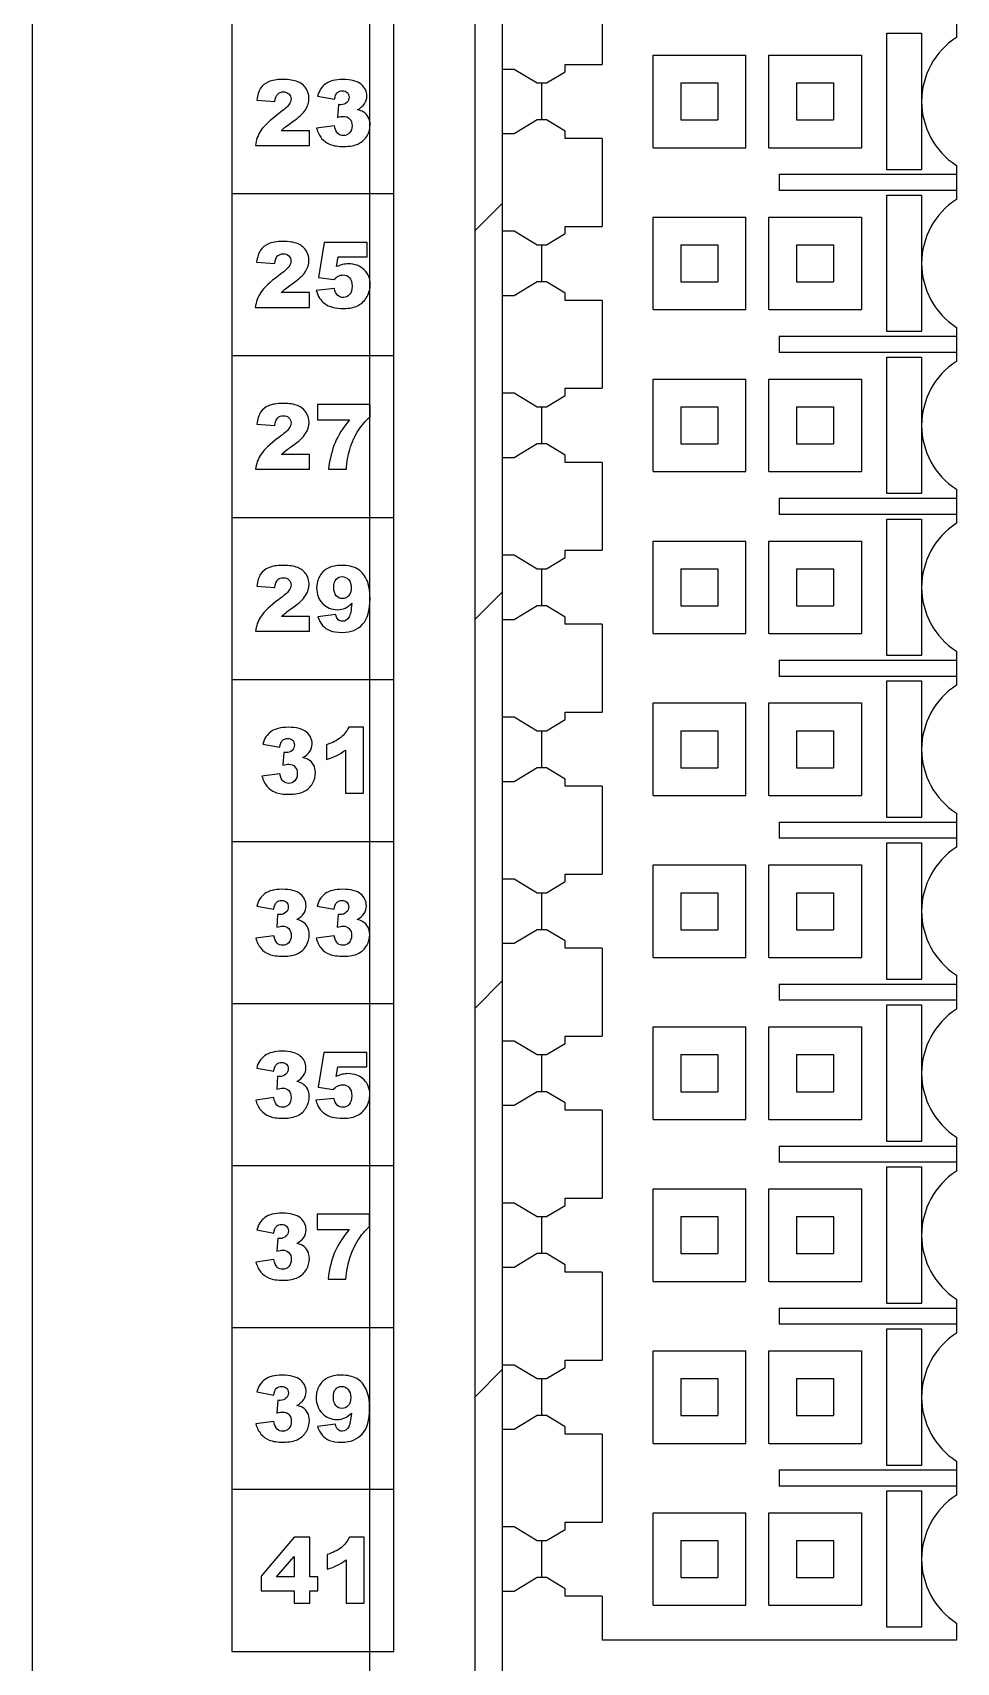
# Model space of a CAD drawing. Header units: millimetres. Extents: x 40 to 416, y -270 to 20.
# Drawn here: x 314.47 to 334.42, y -218.62 to -183.4 of the extents above; entities that cross this region are included whole.
import ezdxf

# ---------------------------------------------------------------- set-up
doc = ezdxf.new("R2010")
doc.units = ezdxf.units.MM

# ---------------------------------------------------------------- blocks, each defined once
blk = doc.blocks.new('MOD_DIM780')
at = {"linetype": 'Continuous'}
for p, q in [((115.619, 48.361), (115.619, 128.861)), ((115.019, 128.161), (115.019, 48.561)), ((109.769, 125.111), (109.769, 51.611)), ((113.269, 51.611), (113.269, 125.111)), ((105.469, 38.611), (105.469, 124.511)), ((117.769, 87.811), (117.769, 85.911)), ((125.419, 87.228), (125.419, 86.494)), ((123.918, 83.636), (123.918, 86.586)), ((123.918, 86.586), (124.669, 86.586)), ((124.669, 86.586), (124.669, 85.115)), ((118.869, 84.111), (118.869, 86.111)), ((118.869, 86.111), (120.869, 86.111)), ((120.869, 84.111), (120.869, 86.111)), ((121.369, 84.111), (121.369, 86.111)), ((121.369, 86.111), (123.369, 86.111)), ((123.369, 86.111), (123.369, 84.111)), ((115.619, 85.811), (115.869, 85.811)), ((115.869, 85.811), (116.369, 85.511)), ((116.566, 85.511), (116.97, 85.753)), ((116.97, 85.753), (116.969, 85.911)), ((116.969, 85.911), (117.769, 85.911)), ((116.369, 85.511), (116.566, 85.511)), ((116.469, 84.711), (116.469, 85.511)), ((119.469, 85.511), (119.469, 84.711)), ((119.469, 85.511), (120.269, 85.511)), ((120.269, 85.511), (120.269, 84.711)), ((121.969, 85.511), (121.969, 84.711)), ((121.969, 85.511), (122.769, 85.511)), ((122.769, 85.511), (122.769, 84.711)), ((110.309, 85.138), (110.698, 85.106)), ((111.623, 85.222), (111.991, 85.156)), ((112.075, 85.043), (112.054, 84.765)), ((124.669, 85.107), (124.669, 83.636)), ((111.991, 84.582), (111.602, 84.53)), ((116.369, 84.711), (115.869, 84.41)), ((116.566, 84.711), (116.369, 84.711)), ((116.97, 84.468), (116.566, 84.711)), ((119.469, 84.711), (120.269, 84.711)), ((121.969, 84.711), (122.769, 84.711)), ((111.447, 84.478), (110.84, 84.478)), ((111.447, 84.161), (111.447, 84.478)), ((115.869, 84.41), (115.619, 84.41)), ((116.969, 84.311), (116.97, 84.468)), ((117.769, 84.311), (116.969, 84.311)), ((117.769, 84.311), (117.769, 82.411)), ((110.28, 84.161), (111.447, 84.161)), ((118.869, 84.111), (120.869, 84.111)), ((121.369, 84.111), (123.369, 84.111)), ((121.594, 83.536), (121.594, 83.186)), ((121.594, 83.536), (125.419, 83.536)), ((124.669, 83.636), (123.918, 83.636)), ((125.419, 83.728), (125.419, 82.994)), ((125.419, 83.186), (121.594, 83.186)), ((113.269, 83.111), (109.769, 83.111)), ((115.019, 82.312), (115.619, 82.912)), ((123.918, 80.136), (123.918, 83.086)), ((123.918, 83.086), (124.669, 83.086)), ((124.669, 83.086), (124.669, 81.615)), ((118.869, 80.611), (118.869, 82.611)), ((118.869, 82.611), (120.869, 82.611)), ((120.869, 80.611), (120.869, 82.611)), ((121.369, 80.611), (121.369, 82.611)), ((121.369, 82.611), (123.369, 82.611)), ((123.369, 82.611), (123.369, 80.611)), ((115.619, 82.311), (115.869, 82.311)), ((115.869, 82.311), (116.369, 82.011)), ((116.566, 82.011), (116.97, 82.253)), ((116.97, 82.253), (116.969, 82.411)), ((116.969, 82.411), (117.769, 82.411)), ((111.769, 82.061), (111.646, 81.308)), ((112.693, 82.061), (111.769, 82.061)), ((112.034, 81.54), (112.067, 81.75)), ((112.067, 81.75), (112.693, 81.75)), ((112.693, 81.75), (112.693, 82.061)), ((116.369, 82.011), (116.566, 82.011)), ((116.469, 81.211), (116.469, 82.011)), ((119.469, 82.011), (119.469, 81.211)), ((119.469, 82.011), (120.269, 82.011)), ((120.269, 82.011), (120.269, 81.211)), ((121.969, 82.011), (121.969, 81.211)), ((121.969, 82.011), (122.769, 82.011)), ((122.769, 82.011), (122.769, 81.211)), ((110.307, 81.638), (110.697, 81.606)), ((124.669, 81.607), (124.669, 80.136)), ((111.989, 81.067), (111.596, 81.024)), ((111.646, 81.308), (111.978, 81.26)), ((116.369, 81.211), (115.869, 80.91)), ((116.566, 81.211), (116.369, 81.211)), ((116.97, 80.968), (116.566, 81.211)), ((119.469, 81.211), (120.269, 81.211)), ((121.969, 81.211), (122.769, 81.211)), ((110.279, 80.661), (111.446, 80.661)), ((111.446, 80.978), (110.838, 80.978)), ((111.446, 80.661), (111.446, 80.978)), ((115.869, 80.91), (115.619, 80.91)), ((116.969, 80.811), (116.97, 80.968)), ((117.769, 80.811), (116.969, 80.811)), ((117.769, 80.811), (117.769, 78.911)), ((118.869, 80.611), (120.869, 80.611)), ((121.369, 80.611), (123.369, 80.611)), ((121.594, 80.036), (121.594, 79.686)), ((121.594, 80.036), (125.419, 80.036)), ((124.669, 80.136), (123.918, 80.136)), ((125.419, 80.228), (125.419, 79.494)), ((113.269, 79.611), (109.769, 79.611)), ((125.419, 79.686), (121.594, 79.686)), ((123.918, 76.636), (123.918, 79.586)), ((123.918, 79.586), (124.669, 79.586)), ((124.669, 79.586), (124.669, 78.115)), ((116.97, 78.753), (116.969, 78.911)), ((116.969, 78.911), (117.769, 78.911)), ((118.869, 77.111), (118.869, 79.111)), ((118.869, 79.111), (120.869, 79.111)), ((120.869, 77.111), (120.869, 79.111)), ((121.369, 77.111), (121.369, 79.111)), ((121.369, 79.111), (123.369, 79.111)), ((123.369, 79.111), (123.369, 77.111)), ((111.621, 78.561), (111.621, 78.232)), ((112.757, 78.561), (111.621, 78.561)), ((112.757, 78.298), (112.757, 78.561)), ((115.619, 78.811), (115.869, 78.811)), ((115.869, 78.811), (116.369, 78.511)), ((116.566, 78.511), (116.97, 78.753)), ((111.621, 78.232), (112.313, 78.232)), ((116.369, 78.511), (116.566, 78.511)), ((116.469, 77.711), (116.469, 78.511)), ((119.469, 78.511), (120.269, 78.511)), ((119.469, 78.511), (119.469, 77.711)), ((120.269, 78.511), (120.269, 77.711)), ((121.969, 78.511), (122.769, 78.511)), ((121.969, 78.511), (121.969, 77.711)), ((122.769, 78.511), (122.769, 77.711)), ((110.31, 78.138), (110.7, 78.106)), ((124.669, 78.107), (124.669, 76.636)), ((116.369, 77.711), (115.869, 77.41)), ((116.566, 77.711), (116.369, 77.711)), ((116.97, 77.468), (116.566, 77.711)), ((119.469, 77.711), (120.269, 77.711)), ((121.969, 77.711), (122.769, 77.711)), ((110.282, 77.161), (111.449, 77.161)), ((111.449, 77.478), (110.841, 77.478)), ((111.449, 77.161), (111.449, 77.478)), ((111.857, 77.161), (112.245, 77.161)), ((115.869, 77.41), (115.619, 77.41)), ((116.969, 77.311), (116.97, 77.468)), ((117.769, 77.311), (116.969, 77.311)), ((117.769, 77.311), (117.769, 75.411)), ((118.869, 77.111), (120.869, 77.111)), ((121.369, 77.111), (123.369, 77.111)), ((121.594, 76.536), (125.419, 76.536)), ((121.594, 76.536), (121.594, 76.186)), ((124.669, 76.636), (123.918, 76.636)), ((125.419, 76.728), (125.419, 75.994)), ((113.269, 76.111), (109.769, 76.111)), ((125.419, 76.186), (121.594, 76.186)), ((123.918, 76.086), (124.669, 76.086)), ((123.918, 73.136), (123.918, 76.086)), ((124.669, 76.086), (124.669, 74.615)), ((116.97, 75.253), (116.969, 75.411)), ((116.969, 75.411), (117.769, 75.411)), ((118.869, 73.611), (118.869, 75.611)), ((118.869, 75.611), (120.869, 75.611)), ((120.869, 73.611), (120.869, 75.611)), ((121.369, 75.611), (123.369, 75.611)), ((121.369, 73.611), (121.369, 75.611)), ((123.369, 75.611), (123.369, 73.611)), ((115.619, 75.311), (115.869, 75.311)), ((115.869, 75.311), (116.369, 75.011)), ((116.566, 75.011), (116.97, 75.253)), ((116.369, 75.011), (116.566, 75.011)), ((116.469, 74.211), (116.469, 75.011)), ((119.469, 75.011), (120.269, 75.011)), ((119.469, 75.011), (119.469, 74.211)), ((120.269, 75.011), (120.269, 74.211)), ((121.969, 75.011), (122.769, 75.011)), ((121.969, 75.011), (121.969, 74.211)), ((122.769, 75.011), (122.769, 74.211)), ((110.311, 74.638), (110.7, 74.606)), ((115.019, 73.912), (115.619, 74.512)), ((124.669, 74.607), (124.669, 73.136)), ((111.449, 73.978), (110.842, 73.978)), ((111.449, 73.661), (111.449, 73.978)), ((112.019, 74.024), (111.632, 73.975)), ((116.369, 74.211), (115.869, 73.91)), ((116.566, 74.211), (116.369, 74.211)), ((116.97, 73.968), (116.566, 74.211)), ((116.969, 73.811), (116.97, 73.968)), ((119.469, 74.211), (120.269, 74.211)), ((121.969, 74.211), (122.769, 74.211)), ((110.282, 73.661), (111.449, 73.661)), ((115.869, 73.91), (115.619, 73.91)), ((117.769, 73.811), (116.969, 73.811)), ((117.769, 73.811), (117.769, 71.911)), ((118.869, 73.611), (120.869, 73.611)), ((121.369, 73.611), (123.369, 73.611)), ((121.594, 73.036), (125.419, 73.036)), ((121.594, 73.036), (121.594, 72.686)), ((124.669, 73.136), (123.918, 73.136)), ((125.419, 73.228), (125.419, 72.494)), ((113.269, 72.611), (109.769, 72.611)), ((125.419, 72.686), (121.594, 72.686)), ((123.918, 72.586), (124.669, 72.586)), ((123.918, 69.636), (123.918, 72.586)), ((124.669, 72.586), (124.669, 71.115)), ((116.969, 71.911), (117.769, 71.911)), ((116.97, 71.753), (116.969, 71.911)), ((118.869, 72.111), (120.869, 72.111)), ((118.869, 70.111), (118.869, 72.111)), ((120.869, 70.111), (120.869, 72.111)), ((121.369, 72.111), (123.369, 72.111)), ((121.369, 70.111), (121.369, 72.111)), ((123.369, 72.111), (123.369, 70.111)), ((112.618, 71.585), (112.296, 71.585)), ((112.618, 70.161), (112.618, 71.585)), ((115.619, 71.811), (115.869, 71.811)), ((115.869, 71.811), (116.369, 71.511)), ((116.369, 71.511), (116.566, 71.511)), ((116.469, 70.711), (116.469, 71.511)), ((116.566, 71.511), (116.97, 71.753)), ((119.469, 71.511), (120.269, 71.511)), ((119.469, 71.511), (119.469, 70.711)), ((120.269, 71.511), (120.269, 70.711)), ((121.969, 71.511), (122.769, 71.511)), ((121.969, 71.511), (121.969, 70.711)), ((122.769, 71.511), (122.769, 70.711)), ((110.442, 71.222), (110.809, 71.156)), ((111.816, 71.209), (111.816, 70.89)), ((110.893, 71.043), (110.873, 70.765)), ((112.224, 71.094), (112.224, 70.161)), ((124.669, 71.107), (124.669, 69.636)), ((110.809, 70.582), (110.421, 70.53)), ((116.369, 70.711), (115.869, 70.41)), ((116.566, 70.711), (116.369, 70.711)), ((116.97, 70.468), (116.566, 70.711)), ((116.969, 70.311), (116.97, 70.468)), ((119.469, 70.711), (120.269, 70.711)), ((121.969, 70.711), (122.769, 70.711)), ((112.224, 70.161), (112.618, 70.161)), ((115.869, 70.41), (115.619, 70.41)), ((117.769, 70.311), (116.969, 70.311)), ((117.769, 70.311), (117.769, 68.411)), ((118.869, 70.111), (120.869, 70.111)), ((121.369, 70.111), (123.369, 70.111)), ((121.594, 69.536), (125.419, 69.536)), ((121.594, 69.536), (121.594, 69.186)), ((124.669, 69.636), (123.918, 69.636)), ((125.419, 69.728), (125.419, 68.994)), ((113.269, 69.111), (109.769, 69.111)), ((125.419, 69.186), (121.594, 69.186)), ((123.918, 69.086), (124.669, 69.086)), ((123.918, 66.136), (123.918, 69.086)), ((124.669, 69.086), (124.669, 67.615)), ((116.969, 68.411), (117.769, 68.411)), ((116.97, 68.253), (116.969, 68.411)), ((118.869, 68.611), (120.869, 68.611)), ((118.869, 66.611), (118.869, 68.611)), ((120.869, 66.611), (120.869, 68.611)), ((121.369, 68.611), (123.369, 68.611)), ((121.369, 66.611), (121.369, 68.611)), ((123.369, 68.611), (123.369, 66.611)), ((115.619, 68.311), (115.869, 68.311)), ((115.869, 68.311), (116.369, 68.011)), ((116.369, 68.011), (116.566, 68.011)), ((116.469, 67.211), (116.469, 68.011)), ((116.566, 68.011), (116.97, 68.253)), ((119.469, 68.011), (120.269, 68.011)), ((119.469, 68.011), (119.469, 67.211)), ((120.269, 68.011), (120.269, 67.211)), ((121.969, 68.011), (122.769, 68.011)), ((121.969, 68.011), (121.969, 67.211)), ((122.769, 68.011), (122.769, 67.211)), ((110.31, 67.722), (110.677, 67.656)), ((111.614, 67.722), (111.982, 67.656)), ((110.761, 67.543), (110.741, 67.265)), ((112.066, 67.543), (112.046, 67.265)), ((124.669, 67.607), (124.669, 66.136)), ((110.677, 67.082), (110.289, 67.03)), ((111.982, 67.082), (111.593, 67.03)), ((116.369, 67.211), (115.869, 66.91)), ((116.566, 67.211), (116.369, 67.211)), ((116.97, 66.968), (116.566, 67.211)), ((116.969, 66.811), (116.97, 66.968)), ((119.469, 67.211), (120.269, 67.211)), ((121.969, 67.211), (122.769, 67.211)), ((115.869, 66.91), (115.619, 66.91)), ((117.769, 66.811), (116.969, 66.811)), ((117.769, 66.811), (117.769, 64.911)), ((118.869, 66.611), (120.869, 66.611)), ((121.369, 66.611), (123.369, 66.611)), ((125.419, 66.228), (125.419, 65.494)), ((115.019, 65.512), (115.619, 66.112)), ((121.594, 66.036), (125.419, 66.036)), ((121.594, 66.036), (121.594, 65.686)), ((124.669, 66.136), (123.918, 66.136)), ((113.269, 65.611), (109.769, 65.611)), ((125.419, 65.686), (121.594, 65.686)), ((123.918, 65.586), (124.669, 65.586)), ((123.918, 62.636), (123.918, 65.586)), ((124.669, 65.586), (124.669, 64.115)), ((115.619, 64.811), (115.869, 64.811)), ((115.869, 64.811), (116.369, 64.511)), ((116.969, 64.911), (117.769, 64.911)), ((116.97, 64.753), (116.969, 64.911)), ((118.869, 65.111), (120.869, 65.111)), ((118.869, 63.111), (118.869, 65.111)), ((120.869, 63.111), (120.869, 65.111)), ((121.369, 65.111), (123.369, 65.111)), ((121.369, 63.111), (121.369, 65.111)), ((123.369, 65.111), (123.369, 63.111)), ((111.761, 64.561), (111.638, 63.808)), ((112.684, 64.561), (111.761, 64.561)), ((112.684, 64.25), (112.684, 64.561)), ((116.369, 64.511), (116.566, 64.511)), ((116.469, 63.711), (116.469, 64.511)), ((116.566, 64.511), (116.97, 64.753)), ((119.469, 64.511), (120.269, 64.511)), ((119.469, 64.511), (119.469, 63.711)), ((120.269, 64.511), (120.269, 63.711)), ((121.969, 64.511), (122.769, 64.511)), ((121.969, 64.511), (121.969, 63.711)), ((122.769, 64.511), (122.769, 63.711)), ((110.308, 64.222), (110.676, 64.156)), ((112.025, 64.04), (112.059, 64.25)), ((112.059, 64.25), (112.684, 64.25)), ((124.669, 64.107), (124.669, 62.636)), ((110.76, 64.043), (110.74, 63.765)), ((111.638, 63.808), (111.969, 63.76)), ((110.676, 63.582), (110.287, 63.53)), ((111.98, 63.567), (111.587, 63.524)), ((115.869, 63.41), (115.619, 63.41)), ((116.369, 63.711), (115.869, 63.41)), ((116.566, 63.711), (116.369, 63.711)), ((116.97, 63.468), (116.566, 63.711)), ((116.969, 63.311), (116.97, 63.468)), ((119.469, 63.711), (120.269, 63.711)), ((121.969, 63.711), (122.769, 63.711)), ((117.769, 63.311), (116.969, 63.311)), ((117.769, 63.311), (117.769, 61.411)), ((118.869, 63.111), (120.869, 63.111)), ((121.369, 63.111), (123.369, 63.111)), ((125.419, 62.728), (125.419, 61.994)), ((121.594, 62.536), (125.419, 62.536)), ((121.594, 62.536), (121.594, 62.186)), ((124.669, 62.636), (123.918, 62.636)), ((113.269, 62.111), (109.769, 62.111)), ((125.419, 62.186), (121.594, 62.186)), ((123.918, 62.086), (124.669, 62.086)), ((123.918, 59.136), (123.918, 62.086)), ((124.669, 62.086), (124.669, 60.615)), ((115.619, 61.311), (115.869, 61.311)), ((115.869, 61.311), (116.369, 61.011)), ((116.969, 61.411), (117.769, 61.411)), ((116.97, 61.253), (116.969, 61.411)), ((118.869, 61.611), (120.869, 61.611)), ((118.869, 59.611), (118.869, 61.611)), ((120.869, 59.611), (120.869, 61.611)), ((121.369, 61.611), (123.369, 61.611)), ((121.369, 59.611), (121.369, 61.611)), ((123.369, 61.611), (123.369, 59.611)), ((112.748, 61.061), (111.613, 61.061)), ((111.613, 61.061), (111.613, 60.732)), ((112.748, 60.798), (112.748, 61.061)), ((116.369, 61.011), (116.566, 61.011)), ((116.469, 60.211), (116.469, 61.011)), ((116.566, 61.011), (116.97, 61.253)), ((119.469, 61.011), (120.269, 61.011)), ((119.469, 61.011), (119.469, 60.211)), ((120.269, 61.011), (120.269, 60.211)), ((121.969, 61.011), (122.769, 61.011)), ((121.969, 61.011), (121.969, 60.211)), ((122.769, 61.011), (122.769, 60.211)), ((110.311, 60.722), (110.679, 60.656)), ((111.613, 60.732), (112.304, 60.732)), ((124.669, 60.607), (124.669, 59.136)), ((110.763, 60.543), (110.743, 60.265)), ((110.679, 60.082), (110.29, 60.03)), ((115.869, 59.91), (115.619, 59.91)), ((116.369, 60.211), (115.869, 59.91)), ((116.566, 60.211), (116.369, 60.211)), ((116.97, 59.968), (116.566, 60.211)), ((116.969, 59.811), (116.97, 59.968)), ((119.469, 60.211), (120.269, 60.211)), ((121.969, 60.211), (122.769, 60.211)), ((111.849, 59.661), (112.236, 59.661)), ((117.769, 59.811), (116.969, 59.811)), ((117.769, 59.811), (117.769, 57.911)), ((118.869, 59.611), (120.869, 59.611)), ((121.369, 59.611), (123.369, 59.611)), ((125.419, 59.228), (125.419, 58.494)), ((121.594, 59.036), (125.419, 59.036)), ((121.594, 59.036), (121.594, 58.686)), ((124.669, 59.136), (123.918, 59.136)), ((113.269, 58.611), (109.769, 58.611)), ((125.419, 58.686), (121.594, 58.686)), ((123.918, 58.586), (124.669, 58.586)), ((123.918, 55.636), (123.918, 58.586)), ((124.669, 58.586), (124.669, 57.115)), ((115.619, 57.811), (115.869, 57.811)), ((115.869, 57.811), (116.369, 57.511)), ((116.969, 57.911), (117.769, 57.911)), ((116.97, 57.753), (116.969, 57.911)), ((118.869, 58.111), (120.869, 58.111)), ((118.869, 56.111), (118.869, 58.111)), ((120.869, 56.111), (120.869, 58.111)), ((121.369, 58.111), (123.369, 58.111)), ((121.369, 56.111), (121.369, 58.111)), ((123.369, 58.111), (123.369, 56.111)), ((115.019, 57.111), (115.619, 57.711)), ((116.369, 57.511), (116.566, 57.511)), ((116.469, 56.711), (116.469, 57.511)), ((116.566, 57.511), (116.97, 57.753)), ((119.469, 57.511), (120.269, 57.511)), ((119.469, 57.511), (119.469, 56.711)), ((120.269, 57.511), (120.269, 56.711)), ((121.969, 57.511), (122.769, 57.511)), ((121.969, 57.511), (121.969, 56.711)), ((122.769, 57.511), (122.769, 56.711)), ((110.312, 57.222), (110.679, 57.156)), ((124.669, 57.107), (124.669, 55.636)), ((110.763, 57.043), (110.743, 56.765)), ((116.369, 56.711), (115.869, 56.41)), ((116.566, 56.711), (116.369, 56.711)), ((116.97, 56.468), (116.566, 56.711)), ((119.469, 56.711), (120.269, 56.711)), ((121.969, 56.711), (122.769, 56.711)), ((110.679, 56.582), (110.291, 56.53)), ((112.011, 56.524), (111.624, 56.475)), ((115.869, 56.41), (115.619, 56.41)), ((116.969, 56.311), (116.97, 56.468)), ((117.769, 56.311), (116.969, 56.311)), ((117.769, 56.311), (117.769, 54.411)), ((118.869, 56.111), (120.869, 56.111)), ((121.369, 56.111), (123.369, 56.111)), ((125.419, 55.728), (125.419, 54.994)), ((121.594, 55.536), (125.419, 55.536)), ((121.594, 55.536), (121.594, 55.186)), ((124.669, 55.636), (123.918, 55.636)), ((113.269, 55.111), (109.769, 55.111)), ((125.419, 55.186), (121.594, 55.186)), ((123.918, 55.086), (124.669, 55.086)), ((123.918, 52.136), (123.918, 55.086)), ((124.669, 55.086), (124.669, 53.615)), ((118.869, 54.611), (120.869, 54.611)), ((118.869, 52.611), (118.869, 54.611)), ((120.869, 52.611), (120.869, 54.611)), ((121.369, 54.611), (123.369, 54.611)), ((121.369, 52.611), (121.369, 54.611)), ((123.369, 54.611), (123.369, 52.611)), ((115.619, 54.311), (115.869, 54.311)), ((115.869, 54.311), (116.369, 54.011)), ((116.566, 54.011), (116.97, 54.253)), ((116.969, 54.411), (117.769, 54.411)), ((116.97, 54.253), (116.969, 54.411)), ((111.115, 54.085), (110.406, 53.242)), ((111.454, 54.085), (111.115, 54.085)), ((111.454, 53.224), (111.454, 54.085)), ((112.632, 54.085), (112.31, 54.085)), ((112.632, 52.661), (112.632, 54.085)), ((116.369, 54.011), (116.566, 54.011)), ((116.469, 53.211), (116.469, 54.011)), ((119.469, 54.011), (120.269, 54.011)), ((119.469, 54.011), (119.469, 53.211)), ((120.269, 54.011), (120.269, 53.211)), ((121.969, 54.011), (122.769, 54.011)), ((121.969, 54.011), (121.969, 53.211)), ((122.769, 54.011), (122.769, 53.211)), ((110.739, 53.224), (111.115, 53.664)), ((111.115, 53.664), (111.115, 53.224)), ((111.83, 53.709), (111.83, 53.39)), ((112.239, 53.594), (112.239, 52.661)), ((124.669, 53.607), (124.669, 52.136)), ((110.406, 53.242), (110.406, 52.922)), ((111.115, 53.224), (110.739, 53.224)), ((111.63, 53.224), (111.454, 53.224)), ((111.63, 52.922), (111.63, 53.224)), ((116.369, 53.211), (115.869, 52.91)), ((116.566, 53.211), (116.369, 53.211)), ((116.97, 52.968), (116.566, 53.211)), ((119.469, 53.211), (120.269, 53.211)), ((121.969, 53.211), (122.769, 53.211)), ((110.406, 52.922), (111.115, 52.922)), ((111.115, 52.922), (111.115, 52.661)), ((111.454, 52.922), (111.63, 52.922)), ((111.454, 52.661), (111.454, 52.922)), ((115.869, 52.91), (115.619, 52.91)), ((116.969, 52.811), (116.97, 52.968)), ((111.115, 52.661), (111.454, 52.661)), ((112.239, 52.661), (112.632, 52.661)), ((117.769, 52.811), (116.969, 52.811)), ((117.769, 52.811), (117.769, 51.861)), ((118.869, 52.611), (120.869, 52.611)), ((121.369, 52.611), (123.369, 52.611)), ((124.669, 52.136), (123.918, 52.136)), ((125.419, 52.228), (125.419, 51.861)), ((125.419, 51.861), (117.769, 51.861)), ((109.769, 51.611), (113.269, 51.611))]:
    blk.add_line(p, q, dxfattribs=at)
for centre in [(126.319, 85.111), (126.319, 81.611), (126.319, 78.111), (126.319, 74.611), (126.319, 71.111), (126.319, 67.611), (126.319, 64.111), (126.319, 60.611), (126.319, 57.111), (126.319, 53.611)]:
    blk.add_arc(centre, 1.65, 123.0557, 236.9443, dxfattribs=at)
for points in [[(110.393, 85.394), (110.352, 85.332), (110.324, 85.247), (110.309, 85.138)], [(110.565, 85.535), (110.49, 85.502), (110.433, 85.455), (110.393, 85.394)], [(110.873, 85.585), (110.741, 85.585), (110.639, 85.567), (110.565, 85.535)], [(110.698, 85.106), (110.709, 85.184), (110.73, 85.24), (110.762, 85.271)], [(110.762, 85.271), (110.793, 85.302), (110.834, 85.318), (110.884, 85.318)], [(111.192, 85.537), (111.116, 85.568), (111.01, 85.585), (110.873, 85.585)], [(110.884, 85.318), (110.931, 85.318), (110.971, 85.303), (111.002, 85.272)], [(111.002, 85.272), (111.034, 85.242), (111.05, 85.205), (111.05, 85.163)], [(111.372, 85.394), (111.328, 85.459), (111.269, 85.506), (111.192, 85.537)], [(111.438, 85.177), (111.438, 85.257), (111.416, 85.329), (111.372, 85.394)], [(111.799, 85.491), (111.712, 85.428), (111.653, 85.338), (111.623, 85.222)], [(112.168, 85.585), (112.009, 85.585), (111.885, 85.553), (111.799, 85.491)], [(111.991, 85.156), (112, 85.225), (112.02, 85.273), (112.049, 85.301)], [(112.049, 85.301), (112.077, 85.329), (112.115, 85.343), (112.16, 85.343)], [(112.16, 85.343), (112.204, 85.343), (112.24, 85.33), (112.265, 85.304)], [(112.564, 85.482), (112.482, 85.55), (112.351, 85.585), (112.168, 85.585)], [(112.265, 85.304), (112.29, 85.279), (112.304, 85.245), (112.304, 85.203)], [(112.687, 85.225), (112.687, 85.329), (112.646, 85.414), (112.564, 85.482)], [(111.002, 85.039), (110.97, 84.994), (110.897, 84.929), (110.783, 84.845)], [(111.05, 85.163), (111.05, 85.123), (111.034, 85.082), (111.002, 85.039)], [(111.09, 84.677), (111.222, 84.769), (111.312, 84.854), (111.362, 84.932)], [(111.362, 84.932), (111.412, 85.01), (111.438, 85.091), (111.438, 85.177)], [(112.125, 85.038), (112.113, 85.038), (112.096, 85.039), (112.075, 85.043)], [(112.252, 85.087), (112.218, 85.055), (112.176, 85.038), (112.125, 85.038)], [(112.304, 85.203), (112.304, 85.158), (112.287, 85.119), (112.252, 85.087)], [(112.487, 84.932), (112.554, 84.969), (112.604, 85.012), (112.637, 85.061)], [(112.611, 84.885), (112.583, 84.903), (112.541, 84.919), (112.487, 84.932)], [(112.719, 84.772), (112.693, 84.819), (112.657, 84.857), (112.611, 84.885)], [(112.637, 85.061), (112.67, 85.11), (112.687, 85.164), (112.687, 85.225)], [(110.783, 84.845), (110.596, 84.707), (110.469, 84.587), (110.401, 84.485)], [(110.84, 84.478), (110.875, 84.512), (110.906, 84.541), (110.933, 84.562)], [(110.933, 84.562), (110.959, 84.584), (111.012, 84.622), (111.09, 84.677)], [(111.602, 84.53), (111.627, 84.442), (111.663, 84.37), (111.711, 84.313)], [(112.061, 84.419), (112.029, 84.449), (112.006, 84.504), (111.991, 84.582)], [(112.054, 84.765), (112.108, 84.78), (112.15, 84.788), (112.181, 84.788)], [(112.181, 84.788), (112.238, 84.788), (112.283, 84.77), (112.316, 84.734)], [(112.367, 84.584), (112.367, 84.52), (112.349, 84.469), (112.314, 84.431)], [(112.316, 84.734), (112.35, 84.698), (112.367, 84.649), (112.367, 84.584)], [(112.694, 84.37), (112.736, 84.444), (112.758, 84.523), (112.758, 84.605)], [(112.758, 84.605), (112.758, 84.67), (112.745, 84.725), (112.719, 84.772)], [(110.401, 84.485), (110.334, 84.384), (110.294, 84.275), (110.28, 84.161)], [(111.711, 84.313), (111.758, 84.255), (111.819, 84.211), (111.892, 84.182)], [(111.892, 84.182), (111.966, 84.152), (112.066, 84.137), (112.194, 84.137)], [(112.184, 84.374), (112.135, 84.374), (112.094, 84.388), (112.061, 84.419)], [(112.314, 84.431), (112.28, 84.393), (112.236, 84.374), (112.184, 84.374)], [(112.194, 84.137), (112.324, 84.137), (112.43, 84.158), (112.51, 84.197)], [(112.51, 84.197), (112.59, 84.237), (112.651, 84.295), (112.694, 84.37)], [(110.872, 82.085), (110.74, 82.085), (110.638, 82.067), (110.563, 82.035)], [(111.191, 82.037), (111.114, 82.068), (111.008, 82.085), (110.872, 82.085)], [(110.391, 81.894), (110.35, 81.832), (110.323, 81.747), (110.307, 81.638)], [(110.563, 82.035), (110.489, 82.002), (110.432, 81.955), (110.391, 81.894)], [(110.697, 81.606), (110.707, 81.684), (110.729, 81.74), (110.76, 81.771)], [(110.76, 81.771), (110.792, 81.802), (110.833, 81.818), (110.882, 81.818)], [(110.882, 81.818), (110.93, 81.818), (110.969, 81.803), (111.001, 81.772)], [(111.001, 81.772), (111.032, 81.742), (111.048, 81.705), (111.048, 81.663)], [(111.37, 81.894), (111.326, 81.959), (111.267, 82.006), (111.191, 82.037)], [(111.436, 81.677), (111.436, 81.757), (111.414, 81.829), (111.37, 81.894)], [(111, 81.539), (110.968, 81.494), (110.896, 81.429), (110.782, 81.345)], [(111.048, 81.663), (111.048, 81.623), (111.032, 81.582), (111, 81.539)], [(111.088, 81.177), (111.22, 81.269), (111.311, 81.354), (111.361, 81.432)], [(111.361, 81.432), (111.41, 81.51), (111.436, 81.591), (111.436, 81.677)], [(112.162, 81.586), (112.12, 81.576), (112.077, 81.56), (112.034, 81.54)], [(112.063, 81.333), (112.098, 81.351), (112.134, 81.361), (112.172, 81.361)], [(112.288, 81.601), (112.246, 81.601), (112.204, 81.596), (112.162, 81.586)], [(112.172, 81.361), (112.232, 81.361), (112.278, 81.341), (112.314, 81.302)], [(112.628, 81.474), (112.541, 81.558), (112.427, 81.601), (112.288, 81.601)], [(112.76, 81.154), (112.76, 81.282), (112.716, 81.389), (112.628, 81.474)], [(110.782, 81.345), (110.595, 81.207), (110.468, 81.087), (110.4, 80.985)], [(110.838, 80.978), (110.874, 81.012), (110.904, 81.041), (110.931, 81.062)], [(110.931, 81.062), (110.958, 81.084), (111.01, 81.122), (111.088, 81.177)], [(111.596, 81.024), (111.615, 80.958), (111.639, 80.903), (111.667, 80.859)], [(111.978, 81.26), (112.008, 81.295), (112.037, 81.32), (112.063, 81.333)], [(112.056, 80.922), (112.021, 80.955), (111.999, 81.004), (111.989, 81.067)], [(112.314, 81.302), (112.35, 81.263), (112.368, 81.202), (112.368, 81.119)], [(112.368, 81.119), (112.368, 81.037), (112.35, 80.976), (112.315, 80.935)], [(112.692, 80.894), (112.737, 80.977), (112.76, 81.064), (112.76, 81.154)], [(110.4, 80.985), (110.332, 80.884), (110.292, 80.775), (110.279, 80.661)], [(111.667, 80.859), (111.696, 80.815), (111.733, 80.775), (111.779, 80.741)], [(111.779, 80.741), (111.825, 80.707), (111.881, 80.68), (111.947, 80.663)], [(111.947, 80.663), (112.013, 80.646), (112.092, 80.637), (112.185, 80.637)], [(112.181, 80.874), (112.132, 80.874), (112.09, 80.89), (112.056, 80.922)], [(112.315, 80.935), (112.279, 80.894), (112.235, 80.874), (112.181, 80.874)], [(112.185, 80.637), (112.313, 80.637), (112.419, 80.659), (112.501, 80.703)], [(112.501, 80.703), (112.583, 80.747), (112.647, 80.81), (112.692, 80.894)], [(110.875, 78.585), (110.743, 78.585), (110.641, 78.567), (110.566, 78.535)], [(111.193, 78.537), (111.117, 78.568), (111.011, 78.585), (110.875, 78.585)], [(110.394, 78.394), (110.353, 78.332), (110.326, 78.247), (110.31, 78.138)], [(110.566, 78.535), (110.492, 78.502), (110.434, 78.455), (110.394, 78.394)], [(110.7, 78.106), (110.71, 78.184), (110.731, 78.24), (110.763, 78.271)], [(110.763, 78.271), (110.794, 78.302), (110.835, 78.318), (110.885, 78.318)], [(110.885, 78.318), (110.933, 78.318), (110.972, 78.303), (111.004, 78.272)], [(111.004, 78.272), (111.035, 78.242), (111.051, 78.205), (111.051, 78.163)], [(111.373, 78.394), (111.329, 78.459), (111.27, 78.506), (111.193, 78.537)], [(111.439, 78.177), (111.439, 78.257), (111.417, 78.329), (111.373, 78.394)], [(112.313, 78.232), (112.171, 78.056), (112.066, 77.89), (112.001, 77.736)], [(112.51, 78.009), (112.575, 78.112), (112.658, 78.208), (112.757, 78.298)], [(110.785, 77.845), (110.598, 77.707), (110.471, 77.587), (110.403, 77.485)], [(111.003, 78.039), (110.971, 77.994), (110.898, 77.929), (110.785, 77.845)], [(111.051, 78.163), (111.051, 78.123), (111.035, 78.082), (111.003, 78.039)], [(111.091, 77.677), (111.223, 77.769), (111.314, 77.854), (111.364, 77.932)], [(111.364, 77.932), (111.413, 78.01), (111.439, 78.091), (111.439, 78.177)], [(112.319, 77.588), (112.365, 77.742), (112.429, 77.883), (112.51, 78.009)], [(110.841, 77.478), (110.877, 77.512), (110.907, 77.541), (110.934, 77.562)], [(110.934, 77.562), (110.961, 77.584), (111.013, 77.622), (111.091, 77.677)], [(112.001, 77.736), (111.936, 77.581), (111.888, 77.389), (111.857, 77.161)], [(112.245, 77.161), (112.257, 77.325), (112.282, 77.467), (112.319, 77.588)], [(110.403, 77.485), (110.335, 77.384), (110.295, 77.275), (110.282, 77.161)], [(110.567, 75.035), (110.492, 75.002), (110.435, 74.955), (110.394, 74.894)], [(110.875, 75.085), (110.743, 75.085), (110.641, 75.067), (110.567, 75.035)], [(111.194, 75.037), (111.118, 75.068), (111.012, 75.085), (110.875, 75.085)], [(111.374, 74.894), (111.33, 74.959), (111.27, 75.006), (111.194, 75.037)], [(111.85, 75.026), (111.773, 74.986), (111.713, 74.929), (111.669, 74.853)], [(112.14, 75.085), (112.024, 75.085), (111.927, 75.065), (111.85, 75.026)], [(112.477, 75.012), (112.393, 75.06), (112.28, 75.085), (112.14, 75.085)], [(110.394, 74.894), (110.354, 74.832), (110.326, 74.747), (110.311, 74.638)], [(110.7, 74.606), (110.711, 74.684), (110.732, 74.74), (110.764, 74.771)], [(110.764, 74.771), (110.795, 74.802), (110.836, 74.818), (110.886, 74.818)], [(110.886, 74.818), (110.933, 74.818), (110.973, 74.803), (111.004, 74.772)], [(111.004, 74.772), (111.036, 74.742), (111.052, 74.705), (111.052, 74.663)], [(111.364, 74.432), (111.414, 74.51), (111.439, 74.591), (111.439, 74.677)], [(111.439, 74.677), (111.439, 74.757), (111.418, 74.829), (111.374, 74.894)], [(111.669, 74.853), (111.625, 74.776), (111.603, 74.691), (111.603, 74.598)], [(111.972, 74.609), (111.972, 74.686), (111.989, 74.745), (112.023, 74.784)], [(112.023, 74.784), (112.057, 74.822), (112.1, 74.842), (112.152, 74.842)], [(112.152, 74.842), (112.206, 74.842), (112.253, 74.82), (112.291, 74.777)], [(112.291, 74.777), (112.33, 74.734), (112.349, 74.675), (112.349, 74.599)], [(112.68, 74.783), (112.629, 74.888), (112.562, 74.964), (112.477, 75.012)], [(112.756, 74.368), (112.756, 74.54), (112.731, 74.678), (112.68, 74.783)], [(110.785, 74.345), (110.598, 74.207), (110.471, 74.087), (110.403, 73.985)], [(111.004, 74.539), (110.972, 74.494), (110.899, 74.429), (110.785, 74.345)], [(111.052, 74.663), (111.052, 74.623), (111.036, 74.582), (111.004, 74.539)], [(111.092, 74.177), (111.224, 74.269), (111.314, 74.354), (111.364, 74.432)], [(111.603, 74.598), (111.603, 74.462), (111.646, 74.349), (111.731, 74.26)], [(112.025, 74.429), (111.99, 74.471), (111.972, 74.531), (111.972, 74.609)], [(112.158, 74.367), (112.104, 74.367), (112.06, 74.387), (112.025, 74.429)], [(112.294, 74.428), (112.258, 74.387), (112.212, 74.367), (112.158, 74.367)], [(112.349, 74.599), (112.349, 74.525), (112.33, 74.468), (112.294, 74.428)], [(112.597, 73.813), (112.703, 73.93), (112.756, 74.115), (112.756, 74.368)], [(110.403, 73.985), (110.336, 73.884), (110.295, 73.775), (110.282, 73.661)], [(110.842, 73.978), (110.877, 74.012), (110.908, 74.041), (110.935, 74.062)], [(110.935, 74.062), (110.961, 74.084), (111.014, 74.122), (111.092, 74.177)], [(111.632, 73.975), (111.655, 73.9), (111.688, 73.838), (111.73, 73.788)], [(111.731, 74.26), (111.818, 74.171), (111.924, 74.127), (112.05, 74.127)], [(112.07, 73.908), (112.046, 73.931), (112.029, 73.969), (112.019, 74.024)], [(112.05, 74.127), (112.114, 74.127), (112.17, 74.137), (112.22, 74.16)], [(112.305, 73.97), (112.27, 73.907), (112.222, 73.876), (112.16, 73.876)], [(112.22, 74.16), (112.268, 74.182), (112.316, 74.217), (112.363, 74.265)], [(112.363, 74.265), (112.35, 74.114), (112.33, 74.016), (112.305, 73.97)], [(111.73, 73.788), (111.773, 73.739), (111.826, 73.701), (111.891, 73.675)], [(111.891, 73.675), (111.955, 73.65), (112.043, 73.637), (112.155, 73.637)], [(112.16, 73.876), (112.124, 73.876), (112.095, 73.886), (112.07, 73.908)], [(112.155, 73.637), (112.343, 73.637), (112.49, 73.695), (112.597, 73.813)], [(110.987, 71.585), (110.827, 71.585), (110.704, 71.553), (110.617, 71.491)], [(111.383, 71.482), (111.301, 71.55), (111.169, 71.585), (110.987, 71.585)], [(112.296, 71.585), (112.254, 71.497), (112.197, 71.422), (112.124, 71.363)], [(110.617, 71.491), (110.53, 71.428), (110.472, 71.338), (110.442, 71.222)], [(110.809, 71.156), (110.819, 71.225), (110.839, 71.273), (110.867, 71.301)], [(110.867, 71.301), (110.896, 71.329), (110.933, 71.343), (110.979, 71.343)], [(110.979, 71.343), (111.023, 71.343), (111.058, 71.33), (111.084, 71.304)], [(111.122, 71.203), (111.122, 71.158), (111.105, 71.119), (111.071, 71.087)], [(111.084, 71.304), (111.109, 71.279), (111.122, 71.245), (111.122, 71.203)], [(111.505, 71.225), (111.505, 71.329), (111.464, 71.414), (111.383, 71.482)], [(111.456, 71.061), (111.488, 71.11), (111.505, 71.164), (111.505, 71.225)], [(112.124, 71.363), (112.051, 71.303), (111.948, 71.251), (111.816, 71.209)], [(110.944, 71.038), (110.931, 71.038), (110.914, 71.039), (110.893, 71.043)], [(111.071, 71.087), (111.036, 71.055), (110.994, 71.038), (110.944, 71.038)], [(111.306, 70.932), (111.373, 70.969), (111.422, 71.012), (111.456, 71.061)], [(111.43, 70.885), (111.401, 70.903), (111.359, 70.919), (111.306, 70.932)], [(111.538, 70.772), (111.512, 70.819), (111.476, 70.857), (111.43, 70.885)], [(111.816, 70.89), (111.906, 70.917), (111.98, 70.946), (112.039, 70.976)], [(112.039, 70.976), (112.098, 71.006), (112.16, 71.045), (112.224, 71.094)], [(110.421, 70.53), (110.445, 70.442), (110.482, 70.37), (110.529, 70.313)], [(110.88, 70.419), (110.847, 70.449), (110.824, 70.504), (110.809, 70.582)], [(110.873, 70.765), (110.927, 70.78), (110.969, 70.788), (110.999, 70.788)], [(110.999, 70.788), (111.057, 70.788), (111.101, 70.77), (111.135, 70.734)], [(111.185, 70.584), (111.185, 70.52), (111.167, 70.469), (111.133, 70.431)], [(111.135, 70.734), (111.168, 70.698), (111.185, 70.649), (111.185, 70.584)], [(111.513, 70.37), (111.555, 70.444), (111.577, 70.523), (111.577, 70.605)], [(111.577, 70.605), (111.577, 70.67), (111.564, 70.725), (111.538, 70.772)], [(110.529, 70.313), (110.577, 70.255), (110.637, 70.211), (110.711, 70.182)], [(110.711, 70.182), (110.784, 70.152), (110.885, 70.137), (111.013, 70.137)], [(111.003, 70.374), (110.953, 70.374), (110.912, 70.388), (110.88, 70.419)], [(111.133, 70.431), (111.099, 70.393), (111.055, 70.374), (111.003, 70.374)], [(111.013, 70.137), (111.142, 70.137), (111.248, 70.158), (111.329, 70.197)], [(111.329, 70.197), (111.409, 70.237), (111.47, 70.295), (111.513, 70.37)], [(110.486, 67.991), (110.399, 67.928), (110.34, 67.838), (110.31, 67.722)], [(110.855, 68.085), (110.696, 68.085), (110.572, 68.053), (110.486, 67.991)], [(111.251, 67.982), (111.169, 68.05), (111.037, 68.085), (110.855, 68.085)], [(111.374, 67.725), (111.374, 67.829), (111.333, 67.914), (111.251, 67.982)], [(111.79, 67.991), (111.703, 67.928), (111.645, 67.838), (111.614, 67.722)], [(112.16, 68.085), (112, 68.085), (111.877, 68.053), (111.79, 67.991)], [(112.555, 67.982), (112.474, 68.05), (112.342, 68.085), (112.16, 68.085)], [(112.678, 67.725), (112.678, 67.829), (112.637, 67.914), (112.555, 67.982)], [(110.677, 67.656), (110.687, 67.725), (110.707, 67.773), (110.736, 67.801)], [(110.736, 67.801), (110.764, 67.829), (110.802, 67.843), (110.847, 67.843)], [(110.847, 67.843), (110.891, 67.843), (110.927, 67.83), (110.952, 67.804)], [(110.991, 67.703), (110.991, 67.658), (110.973, 67.619), (110.939, 67.587)], [(110.952, 67.804), (110.977, 67.779), (110.991, 67.745), (110.991, 67.703)], [(111.324, 67.561), (111.356, 67.61), (111.374, 67.664), (111.374, 67.725)], [(111.982, 67.656), (111.991, 67.725), (112.012, 67.773), (112.04, 67.801)], [(112.04, 67.801), (112.069, 67.829), (112.106, 67.843), (112.152, 67.843)], [(112.152, 67.843), (112.196, 67.843), (112.231, 67.83), (112.256, 67.804)], [(112.295, 67.703), (112.295, 67.658), (112.278, 67.619), (112.244, 67.587)], [(112.256, 67.804), (112.282, 67.779), (112.295, 67.745), (112.295, 67.703)], [(112.628, 67.561), (112.661, 67.61), (112.678, 67.664), (112.678, 67.725)], [(110.741, 67.265), (110.795, 67.28), (110.837, 67.288), (110.867, 67.288)], [(110.812, 67.538), (110.8, 67.538), (110.782, 67.539), (110.761, 67.543)], [(110.939, 67.587), (110.905, 67.555), (110.863, 67.538), (110.812, 67.538)], [(110.867, 67.288), (110.925, 67.288), (110.97, 67.27), (111.003, 67.234)], [(111.174, 67.432), (111.241, 67.469), (111.291, 67.512), (111.324, 67.561)], [(111.298, 67.385), (111.27, 67.403), (111.227, 67.419), (111.174, 67.432)], [(111.406, 67.272), (111.38, 67.319), (111.344, 67.357), (111.298, 67.385)], [(111.445, 67.105), (111.445, 67.17), (111.432, 67.225), (111.406, 67.272)], [(112.046, 67.265), (112.099, 67.28), (112.141, 67.288), (112.172, 67.288)], [(112.117, 67.538), (112.104, 67.538), (112.087, 67.539), (112.066, 67.543)], [(112.244, 67.587), (112.209, 67.555), (112.167, 67.538), (112.117, 67.538)], [(112.172, 67.288), (112.229, 67.288), (112.274, 67.27), (112.307, 67.234)], [(112.479, 67.432), (112.545, 67.469), (112.595, 67.512), (112.628, 67.561)], [(112.602, 67.385), (112.574, 67.403), (112.532, 67.419), (112.479, 67.432)], [(112.711, 67.272), (112.685, 67.319), (112.648, 67.357), (112.602, 67.385)], [(112.75, 67.105), (112.75, 67.17), (112.736, 67.225), (112.711, 67.272)], [(110.289, 67.03), (110.314, 66.942), (110.35, 66.87), (110.398, 66.813)], [(110.748, 66.919), (110.716, 66.949), (110.693, 67.004), (110.677, 67.082)], [(111.001, 66.931), (110.967, 66.893), (110.923, 66.874), (110.871, 66.874)], [(111.054, 67.084), (111.054, 67.02), (111.036, 66.969), (111.001, 66.931)], [(111.003, 67.234), (111.036, 67.198), (111.054, 67.149), (111.054, 67.084)], [(111.381, 66.87), (111.423, 66.944), (111.445, 67.023), (111.445, 67.105)], [(111.593, 67.03), (111.618, 66.942), (111.654, 66.87), (111.702, 66.813)], [(112.053, 66.919), (112.02, 66.949), (111.997, 67.004), (111.982, 67.082)], [(112.306, 66.931), (112.271, 66.893), (112.227, 66.874), (112.176, 66.874)], [(112.358, 67.084), (112.358, 67.02), (112.34, 66.969), (112.306, 66.931)], [(112.307, 67.234), (112.341, 67.198), (112.358, 67.149), (112.358, 67.084)], [(112.685, 66.87), (112.728, 66.944), (112.75, 67.023), (112.75, 67.105)], [(110.398, 66.813), (110.445, 66.755), (110.506, 66.711), (110.579, 66.682)], [(110.579, 66.682), (110.653, 66.652), (110.753, 66.637), (110.881, 66.637)], [(110.871, 66.874), (110.822, 66.874), (110.781, 66.888), (110.748, 66.919)], [(110.881, 66.637), (111.011, 66.637), (111.117, 66.658), (111.197, 66.697)], [(111.197, 66.697), (111.277, 66.737), (111.338, 66.795), (111.381, 66.87)], [(111.702, 66.813), (111.75, 66.755), (111.81, 66.711), (111.884, 66.682)], [(111.884, 66.682), (111.957, 66.652), (112.057, 66.637), (112.185, 66.637)], [(112.176, 66.874), (112.126, 66.874), (112.085, 66.888), (112.053, 66.919)], [(112.185, 66.637), (112.315, 66.637), (112.421, 66.658), (112.501, 66.697)], [(112.501, 66.697), (112.582, 66.737), (112.643, 66.795), (112.685, 66.87)], [(110.484, 64.491), (110.397, 64.428), (110.339, 64.338), (110.308, 64.222)], [(110.854, 64.585), (110.694, 64.585), (110.571, 64.553), (110.484, 64.491)], [(111.249, 64.482), (111.168, 64.55), (111.036, 64.585), (110.854, 64.585)], [(111.372, 64.225), (111.372, 64.329), (111.331, 64.414), (111.249, 64.482)], [(110.676, 64.156), (110.686, 64.225), (110.706, 64.273), (110.734, 64.301)], [(110.734, 64.301), (110.763, 64.329), (110.8, 64.343), (110.846, 64.343)], [(110.846, 64.343), (110.89, 64.343), (110.925, 64.33), (110.951, 64.304)], [(110.989, 64.203), (110.989, 64.158), (110.972, 64.119), (110.938, 64.087)], [(110.951, 64.304), (110.976, 64.279), (110.989, 64.245), (110.989, 64.203)], [(111.322, 64.061), (111.355, 64.11), (111.372, 64.164), (111.372, 64.225)], [(110.74, 63.765), (110.793, 63.78), (110.835, 63.788), (110.866, 63.788)], [(110.811, 64.038), (110.798, 64.038), (110.781, 64.039), (110.76, 64.043)], [(110.938, 64.087), (110.903, 64.055), (110.861, 64.038), (110.811, 64.038)], [(110.866, 63.788), (110.923, 63.788), (110.968, 63.77), (111.001, 63.734)], [(111.173, 63.932), (111.239, 63.969), (111.289, 64.012), (111.322, 64.061)], [(111.297, 63.885), (111.268, 63.903), (111.226, 63.919), (111.173, 63.932)], [(111.405, 63.772), (111.379, 63.819), (111.343, 63.857), (111.297, 63.885)], [(111.444, 63.605), (111.444, 63.67), (111.43, 63.725), (111.405, 63.772)], [(111.969, 63.76), (112, 63.795), (112.028, 63.82), (112.055, 63.833)], [(112.153, 64.086), (112.111, 64.076), (112.068, 64.06), (112.025, 64.04)], [(112.055, 63.833), (112.089, 63.851), (112.126, 63.861), (112.164, 63.861)], [(112.279, 64.101), (112.237, 64.101), (112.195, 64.096), (112.153, 64.086)], [(112.164, 63.861), (112.223, 63.861), (112.27, 63.841), (112.306, 63.802)], [(112.62, 63.974), (112.532, 64.058), (112.419, 64.101), (112.279, 64.101)], [(112.306, 63.802), (112.341, 63.763), (112.36, 63.702), (112.36, 63.619)], [(112.751, 63.654), (112.751, 63.782), (112.707, 63.889), (112.62, 63.974)], [(110.287, 63.53), (110.312, 63.442), (110.348, 63.37), (110.396, 63.313)], [(110.747, 63.419), (110.714, 63.449), (110.691, 63.504), (110.676, 63.582)], [(110.87, 63.374), (110.82, 63.374), (110.779, 63.388), (110.747, 63.419)], [(111, 63.431), (110.965, 63.393), (110.921, 63.374), (110.87, 63.374)], [(111.052, 63.584), (111.052, 63.52), (111.034, 63.469), (111, 63.431)], [(111.001, 63.734), (111.035, 63.698), (111.052, 63.649), (111.052, 63.584)], [(111.379, 63.37), (111.422, 63.444), (111.444, 63.523), (111.444, 63.605)], [(111.587, 63.524), (111.606, 63.458), (111.63, 63.403), (111.659, 63.359)], [(112.047, 63.422), (112.012, 63.455), (111.99, 63.504), (111.98, 63.567)], [(112.172, 63.374), (112.124, 63.374), (112.082, 63.39), (112.047, 63.422)], [(112.306, 63.435), (112.271, 63.394), (112.226, 63.374), (112.172, 63.374)], [(112.36, 63.619), (112.36, 63.537), (112.341, 63.476), (112.306, 63.435)], [(112.684, 63.394), (112.728, 63.477), (112.751, 63.564), (112.751, 63.654)], [(110.396, 63.313), (110.444, 63.255), (110.504, 63.211), (110.578, 63.182)], [(110.578, 63.182), (110.651, 63.152), (110.751, 63.137), (110.879, 63.137)], [(110.879, 63.137), (111.009, 63.137), (111.115, 63.158), (111.195, 63.197)], [(111.195, 63.197), (111.276, 63.237), (111.337, 63.295), (111.379, 63.37)], [(111.659, 63.359), (111.687, 63.315), (111.725, 63.275), (111.77, 63.241)], [(111.77, 63.241), (111.816, 63.207), (111.873, 63.18), (111.939, 63.163)], [(111.939, 63.163), (112.004, 63.146), (112.084, 63.137), (112.176, 63.137)], [(112.176, 63.137), (112.304, 63.137), (112.41, 63.159), (112.492, 63.203)], [(112.492, 63.203), (112.574, 63.247), (112.638, 63.31), (112.684, 63.394)], [(110.487, 60.991), (110.4, 60.928), (110.342, 60.838), (110.311, 60.722)], [(110.856, 61.085), (110.697, 61.085), (110.574, 61.053), (110.487, 60.991)], [(111.252, 60.982), (111.171, 61.05), (111.039, 61.085), (110.856, 61.085)], [(111.375, 60.725), (111.375, 60.829), (111.334, 60.914), (111.252, 60.982)], [(110.679, 60.656), (110.688, 60.725), (110.708, 60.773), (110.737, 60.801)], [(110.737, 60.801), (110.766, 60.829), (110.803, 60.843), (110.849, 60.843)], [(110.941, 60.587), (110.906, 60.555), (110.864, 60.538), (110.814, 60.538)], [(110.849, 60.843), (110.893, 60.843), (110.928, 60.83), (110.953, 60.804)], [(110.992, 60.703), (110.992, 60.658), (110.975, 60.619), (110.941, 60.587)], [(110.953, 60.804), (110.979, 60.779), (110.992, 60.745), (110.992, 60.703)], [(111.325, 60.561), (111.358, 60.61), (111.375, 60.664), (111.375, 60.725)], [(112.304, 60.732), (112.162, 60.556), (112.058, 60.39), (111.992, 60.236)], [(112.501, 60.509), (112.567, 60.612), (112.649, 60.708), (112.748, 60.798)], [(110.743, 60.265), (110.796, 60.28), (110.838, 60.288), (110.869, 60.288)], [(110.814, 60.538), (110.801, 60.538), (110.784, 60.539), (110.763, 60.543)], [(110.869, 60.288), (110.926, 60.288), (110.971, 60.27), (111.004, 60.234)], [(111.004, 60.234), (111.038, 60.198), (111.055, 60.149), (111.055, 60.084)], [(111.175, 60.432), (111.242, 60.469), (111.292, 60.512), (111.325, 60.561)], [(111.299, 60.385), (111.271, 60.403), (111.229, 60.419), (111.175, 60.432)], [(111.407, 60.272), (111.382, 60.319), (111.345, 60.357), (111.299, 60.385)], [(111.447, 60.105), (111.447, 60.17), (111.433, 60.225), (111.407, 60.272)], [(111.992, 60.236), (111.927, 60.081), (111.879, 59.889), (111.849, 59.661)], [(112.31, 60.088), (112.357, 60.242), (112.421, 60.383), (112.501, 60.509)], [(110.29, 60.03), (110.315, 59.942), (110.351, 59.87), (110.399, 59.813)], [(110.75, 59.919), (110.717, 59.949), (110.694, 60.004), (110.679, 60.082)], [(110.873, 59.874), (110.823, 59.874), (110.782, 59.888), (110.75, 59.919)], [(111.003, 59.931), (110.968, 59.893), (110.924, 59.874), (110.873, 59.874)], [(111.055, 60.084), (111.055, 60.02), (111.037, 59.969), (111.003, 59.931)], [(111.382, 59.87), (111.425, 59.944), (111.447, 60.023), (111.447, 60.105)], [(112.236, 59.661), (112.249, 59.825), (112.274, 59.967), (112.31, 60.088)], [(110.399, 59.813), (110.447, 59.755), (110.507, 59.711), (110.58, 59.682)], [(110.58, 59.682), (110.654, 59.652), (110.754, 59.637), (110.882, 59.637)], [(110.882, 59.637), (111.012, 59.637), (111.118, 59.658), (111.198, 59.697)], [(111.198, 59.697), (111.279, 59.737), (111.34, 59.795), (111.382, 59.87)], [(110.488, 57.491), (110.4, 57.428), (110.342, 57.338), (110.312, 57.222)], [(110.857, 57.585), (110.697, 57.585), (110.574, 57.553), (110.488, 57.491)], [(111.253, 57.482), (111.171, 57.55), (111.039, 57.585), (110.857, 57.585)], [(111.376, 57.225), (111.376, 57.329), (111.334, 57.414), (111.253, 57.482)], [(111.841, 57.526), (111.764, 57.486), (111.704, 57.429), (111.66, 57.353)], [(112.132, 57.585), (112.015, 57.585), (111.918, 57.565), (111.841, 57.526)], [(112.469, 57.512), (112.384, 57.56), (112.271, 57.585), (112.132, 57.585)], [(112.671, 57.283), (112.621, 57.388), (112.553, 57.464), (112.469, 57.512)], [(110.679, 57.156), (110.689, 57.225), (110.709, 57.273), (110.738, 57.301)], [(110.738, 57.301), (110.766, 57.329), (110.803, 57.343), (110.849, 57.343)], [(110.941, 57.087), (110.907, 57.055), (110.865, 57.038), (110.814, 57.038)], [(110.849, 57.343), (110.893, 57.343), (110.929, 57.33), (110.954, 57.304)], [(110.993, 57.203), (110.993, 57.158), (110.975, 57.119), (110.941, 57.087)], [(110.954, 57.304), (110.979, 57.279), (110.993, 57.245), (110.993, 57.203)], [(111.176, 56.932), (111.243, 56.969), (111.292, 57.012), (111.326, 57.061)], [(111.326, 57.061), (111.358, 57.11), (111.376, 57.164), (111.376, 57.225)], [(111.66, 57.353), (111.616, 57.276), (111.594, 57.191), (111.594, 57.098)], [(111.594, 57.098), (111.594, 56.962), (111.637, 56.849), (111.723, 56.76)], [(111.964, 57.109), (111.964, 57.186), (111.98, 57.245), (112.015, 57.284)], [(112.016, 56.929), (111.981, 56.971), (111.964, 57.031), (111.964, 57.109)], [(112.015, 57.284), (112.049, 57.322), (112.092, 57.342), (112.143, 57.342)], [(112.143, 57.342), (112.198, 57.342), (112.245, 57.32), (112.283, 57.277)], [(112.283, 57.277), (112.321, 57.234), (112.34, 57.175), (112.34, 57.099)], [(112.34, 57.099), (112.34, 57.025), (112.322, 56.968), (112.286, 56.928)], [(112.748, 56.868), (112.748, 57.04), (112.722, 57.178), (112.671, 57.283)], [(110.743, 56.765), (110.797, 56.78), (110.839, 56.788), (110.869, 56.788)], [(110.814, 57.038), (110.802, 57.038), (110.784, 57.039), (110.763, 57.043)], [(110.869, 56.788), (110.927, 56.788), (110.972, 56.77), (111.005, 56.734)], [(111.005, 56.734), (111.038, 56.698), (111.056, 56.649), (111.056, 56.584)], [(111.3, 56.885), (111.271, 56.903), (111.229, 56.919), (111.176, 56.932)], [(111.408, 56.772), (111.382, 56.819), (111.346, 56.857), (111.3, 56.885)], [(111.447, 56.605), (111.447, 56.67), (111.434, 56.725), (111.408, 56.772)], [(111.723, 56.76), (111.809, 56.671), (111.915, 56.627), (112.041, 56.627)], [(112.149, 56.867), (112.096, 56.867), (112.052, 56.887), (112.016, 56.929)], [(112.286, 56.928), (112.249, 56.887), (112.203, 56.867), (112.149, 56.867)], [(112.211, 56.66), (112.26, 56.682), (112.308, 56.717), (112.354, 56.765)], [(112.354, 56.765), (112.341, 56.614), (112.322, 56.516), (112.297, 56.47)], [(112.588, 56.313), (112.694, 56.43), (112.748, 56.615), (112.748, 56.868)], [(110.291, 56.53), (110.315, 56.442), (110.352, 56.37), (110.4, 56.313)], [(110.75, 56.419), (110.718, 56.449), (110.695, 56.504), (110.679, 56.582)], [(110.873, 56.374), (110.824, 56.374), (110.782, 56.388), (110.75, 56.419)], [(111.003, 56.431), (110.969, 56.393), (110.925, 56.374), (110.873, 56.374)], [(111.056, 56.584), (111.056, 56.52), (111.037, 56.469), (111.003, 56.431)], [(111.199, 56.197), (111.279, 56.237), (111.34, 56.295), (111.383, 56.37)], [(111.383, 56.37), (111.425, 56.444), (111.447, 56.523), (111.447, 56.605)], [(111.624, 56.475), (111.647, 56.4), (111.679, 56.338), (111.722, 56.288)], [(112.062, 56.408), (112.037, 56.431), (112.02, 56.469), (112.011, 56.524)], [(112.041, 56.627), (112.105, 56.627), (112.161, 56.637), (112.211, 56.66)], [(112.151, 56.376), (112.116, 56.376), (112.086, 56.386), (112.062, 56.408)], [(112.297, 56.47), (112.262, 56.407), (112.213, 56.376), (112.151, 56.376)], [(110.4, 56.313), (110.447, 56.255), (110.507, 56.211), (110.581, 56.182)], [(110.581, 56.182), (110.654, 56.152), (110.755, 56.137), (110.883, 56.137)], [(110.883, 56.137), (111.013, 56.137), (111.119, 56.158), (111.199, 56.197)], [(111.722, 56.288), (111.764, 56.239), (111.818, 56.201), (111.883, 56.175)], [(111.883, 56.175), (111.947, 56.15), (112.034, 56.137), (112.146, 56.137)], [(112.146, 56.137), (112.334, 56.137), (112.481, 56.195), (112.588, 56.313)], [(112.31, 54.085), (112.268, 53.997), (112.211, 53.922), (112.139, 53.863)], [(112.139, 53.863), (112.065, 53.803), (111.962, 53.751), (111.83, 53.709)], [(112.054, 53.476), (112.113, 53.506), (112.175, 53.545), (112.239, 53.594)], [(111.83, 53.39), (111.92, 53.417), (111.994, 53.446), (112.054, 53.476)]]:
    blk.add_open_spline(points, degree=3, dxfattribs=at)
blk = doc.blocks.new('MOD_DMM700')
at = {"color": 7, "linetype": 'Continuous'}
blk.add_line((-0.25, 6), (-0.25, 124), dxfattribs=at)

msp = doc.modelspace()

# ---------------------------------------------------------------- block references
for name, p in [('MOD_DIM780', (209, -270)), ('MOD_DMM700', (322, -270))]:
    msp.add_blockref(name, p)

doc.saveas('drawing.dxf')
